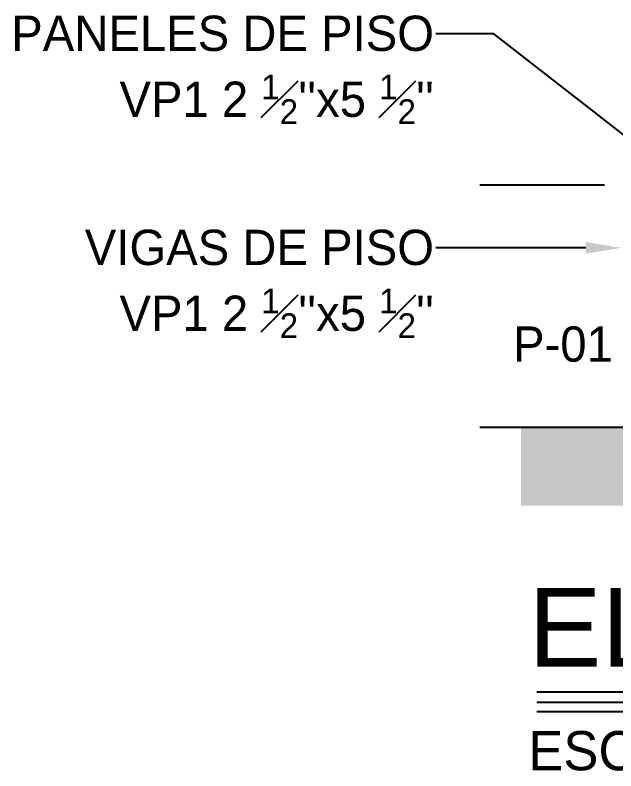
# Model space of a CAD drawing. Header units: millimetres. Extents: x 19438 to 19711, y 4351 to 4752.
# Drawn here: x 19457.197 to 19458.728, y 4489.041 to 4490.967 of the extents above; entities that cross this region are included whole.
import ezdxf
from ezdxf import colors
from ezdxf.entities.mleader import LeaderData, LeaderLine
from ezdxf.enums import TextEntityAlignment as Align
from ezdxf.math import Vec2, Vec3

# ---------------------------------------------------------------- set-up
doc = ezdxf.new("R2010")
doc.units = ezdxf.units.MM
doc.linetypes.add('HIDDEN2', pattern=[4.7625, 3.175, -1.5875])
for name, color, linetype in [('0 @ 0.5', 7, 'Continuous'), ('NIVELES', 2, 'Continuous'), ('TEXTO @ 0.5', 2, 'Continuous'), ('TEXTOS TITULOS @ 0.5', 3, 'Continuous')]:
    doc.layers.add(name, color=color, linetype=linetype)
doc.styles.add('century gothic', font='GOTHIC.TTF')
doc.styles.add('NOTAS', font='GOTHIC.TTF')
doc.styles.add('SMCtitulos', font='sanss___.ttf')

# ---------------------------------------------------------------- blocks, each defined once
blk = doc.blocks.new('*U13')
at = {"color": 2}
blk.add_line((0.0001, 0.052), (4.7611, 0.052), dxfattribs=at)
at = {"color": 250}
blk.add_line((0.0001, 0), (4.7611, 0), dxfattribs=at)
at = {"color": 7}
blk.add_line((0.0001, -0.0469), (4.7611, -0.0469), dxfattribs=at)
at = {"color": 0, "linetype": 'ByBlock', "lineweight": -2, "style": 'NOTAS'}
for tag, p in [('1TITLE', (0.027, 1.0142)), ('2TITLE', (-0.0431, 0.1812))]:
    blk.add_attdef(tag, p, '', height=0.3, dxfattribs=at)
blk.add_attdef('SCALE', text='', height=0.18, dxfattribs=at).set_placement((-0.0431, -0.1475), align=Align.TOP_LEFT)

msp = doc.modelspace()

# ---------------------------------------------------------------- hatches: boundary and pattern name
h = msp.add_hatch()
h.set_pattern_fill('EARTH', color=8, scale=0.01, angle=45)
h.set_pattern_definition([(45, (14.70802, -14.20913), (7e-18, 0.08980256121), [0.0635, -0.0635]), (45, (14.691185, -14.19229), (7e-18, 0.08980256121), [0.0635, -0.0635]), (45, (14.674347, -14.175454), (7e-18, 0.08980256121), [0.0635, -0.0635]), (135, (14.674347, -14.16423), (-0.08980256121, 7e-18), [0.0635, -0.0635]), (135, (14.691185, -14.14739), (-0.08980256121, 7e-18), [0.0635, -0.0635]), (135, (14.70802, -14.13055), (-0.08980256121, 7e-18), [0.0635, -0.0635])])
h.paths.add_polyline_path([(19465.4244, 4489.7172), (19465.4244, 4489.9172), (19458.486, 4489.9172), (19458.486, 4489.7172)])

# ---------------------------------------------------------------- linework, layer by layer
at = {"color": 5}
msp.add_line((19458.486, 4489.9172), (19465.4244, 4489.9172), dxfattribs=at)
at = {"layer": 'NIVELES', "color": 1, "linetype": 'HIDDEN2', "ltscale": 0.1}
for p, q in [((19458.381, 4490.5352), (19466.5295, 4490.5352)), ((19458.381, 4489.9172), (19466.5295, 4489.9172))]:
    msp.add_line(p, q, dxfattribs=at)

# ---------------------------------------------------------------- block references
at = {"layer": 'TEXTOS TITULOS @ 0.5'}
ref = msp.add_blockref('*U13', (19458.5264, 4489.2166), dxfattribs=dict(at, xscale=0.5, yscale=0.5, zscale=0.5))
ref.add_attrib('2TITLE', 'ELEVACION EJE C', (19458.5048, 4489.3072), dxfattribs={"layer": '0', "color": 0, "linetype": 'ByBlock', "lineweight": -2, "height": 0.2, "style": 'SMCtitulos'})
ref.add_attrib('SCALE', 'ESCALA 1:50', dxfattribs={"layer": '0', "color": 0, "linetype": 'ByBlock', "lineweight": -2, "height": 0.1, "style": 'NOTAS'}).set_placement((19458.5048, 4489.1429), align=Align.TOP_LEFT)

# ---------------------------------------------------------------- texts
at = {"layer": 'TEXTO @ 0.5', "color": 2, "insert": (19458.4658, 4490.1742), "char_height": 0.09, "width": 0.238534, "attachment_point": 1, "style": 'century gothic'}
msp.add_mtext('P-01 ', dxfattribs=at)

# ---------------------------------------------------------------- leaders
at = {"layer": '0 @ 0.5'}
ml = msp.add_multileader_mtext('Standard', dxfattribs=at)
ml.set_content("\\A1;PANELES DE PISO\\PVP1 2 {\\H0.7x;\\S1#2;}''x5 {\\H0.7x;\\S1#2;}''", color=2, style='century gothic')
ml.set_leader_properties(color=1)
ml.build(insert=Vec2(0, 0))
ml.multileader.update_dxf_attribs({"dogleg_length": 0.09, "arrow_head_size": 0.09, "scale": 0.5})
ctx = ml.context
ctx.base_point, ctx.scale, ctx.char_height, ctx.arrow_head_size, ctx.landing_gap_size, ctx.plane_origin = Vec3(19457.2596, 4490.92), 0.5, 0.09, 0.09, 0.005, Vec3(19458.741, 4490.7488)
ctx.text_align_type = 2
notes = []
notes.append((ctx, [(0, (1, 1, 0), (19458.4166, 4490.92), (-1, 0), 0.1472, [(0, [(19458.9459, 4490.5072)], 0, [])])]))
ctx.mtext.insert, ctx.mtext.alignment, ctx.mtext.flow_direction = Vec3(19458.2644, 4490.9661), 3, 5
ml = msp.add_multileader_mtext('Standard', dxfattribs=at)
ml.set_content("\\A1;VIGAS DE PISO\\PVP1 2 {\\H0.7x;\\S1#2;}''x5 {\\H0.7x;\\S1#2;}''", color=2, style='century gothic')
ml.set_leader_properties(color=1)
ml.build(insert=Vec2(0, 0))
ml.multileader.update_dxf_attribs({"dogleg_length": 0.09, "arrow_head_size": 0.09, "scale": 0.5})
ctx = ml.context
ctx.base_point, ctx.scale, ctx.char_height, ctx.arrow_head_size, ctx.landing_gap_size, ctx.plane_origin = Vec3(19457.3863, 4490.3744), 0.5, 0.09, 0.09, 0.005, Vec3(19458.741, 4490.2033)
ctx.text_align_type = 2
notes.append((ctx, [(0, (1, 1, 0), (19458.4166, 4490.3744), (-1, 0), 0.1472, [(0, [(19458.741, 4490.3744)], 0, [])])]))
ctx.mtext.insert, ctx.mtext.alignment, ctx.mtext.flow_direction = Vec3(19458.2644, 4490.4206), 3, 5
for ctx, leaders in notes:
    for number, flags, end, landing, length, lines in leaders:
        leader = LeaderData()
        leader.index, (leader.has_last_leader_line, leader.has_dogleg_vector, leader.attachment_direction) = number, flags
        leader.last_leader_point, leader.dogleg_vector, leader.dogleg_length = Vec3(end), Vec3(landing), length
        for number, points, colour, breaks in lines:
            line = LeaderLine()
            line.index, line.vertices, line.color, line.breaks = number, Vec3.list(points), colors.encode_raw_color(colour), breaks
            leader.lines.append(line)
        ctx.leaders.append(leader)

doc.saveas('drawing.dxf')
